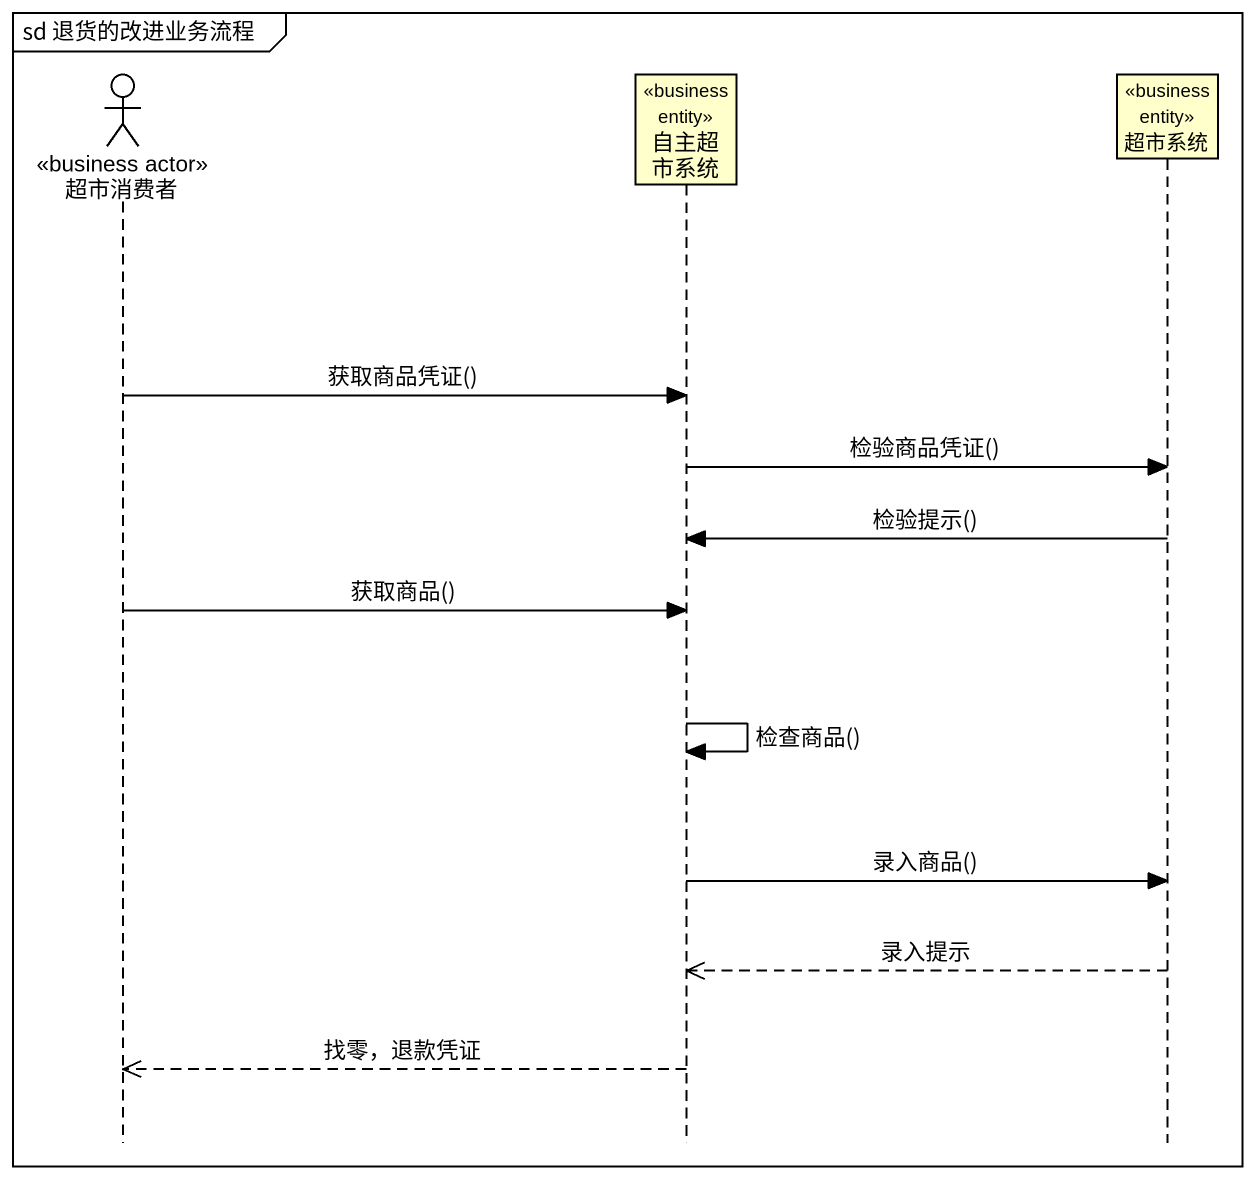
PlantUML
@startuml
mainframe sd 退货的改进业务流程
hide footbox
actor 超市消费者 <<business actor>>
participant 自主超市系统 <<business entity>>
participant 超市系统 <<business entity>>

超市消费者 -> 自主超市系统 : 获取商品凭证()
自主超市系统 -> 超市系统 : 检验商品凭证()
超市系统 -> 自主超市系统 : 检验提示()
超市消费者 -> 自主超市系统 : 获取商品()
自主超市系统 -> 自主超市系统 : 检查商品()
自主超市系统 -> 超市系统 : 录入商品()
超市系统 -->> 自主超市系统 : 录入提示
自主超市系统 -->> 超市消费者 : 找零，退款凭证
@enduml
